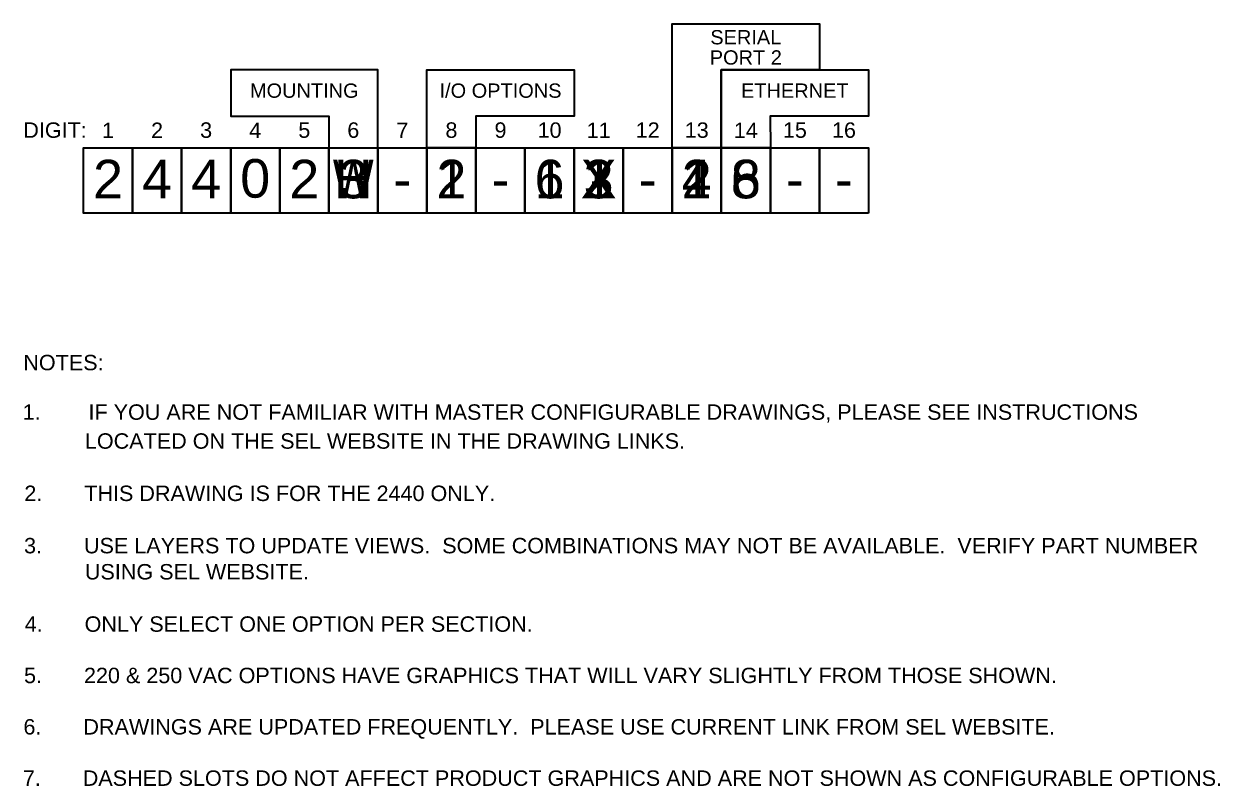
# Model space of a CAD drawing. Extents: x 2 to 47, y 1 to 34.
# Drawn here: x 2.01 to 22.58, y 20.88 to 34 of the extents above; entities that cross this region are included whole.
import ezdxf
from ezdxf.enums import TextEntityAlignment as Align

# ---------------------------------------------------------------- set-up
doc = ezdxf.new("R2010")
doc.units = 0
doc.header["$MEASUREMENT"] = 0
for name, color, linetype in [('1_00______MOUNTING_', 7, 'CONTINUOUS'), ('1_01__H__RACK_MOUNT', 7, 'CONTINUOUS'), ('1_02__W__SURFACE_MOUNT', 7, 'CONTINUOUS'), ('1_03__3__PANEL_MOUNT', 7, 'CONTINUOUS'), ('2_00______IO_OPTIONS_', 7, 'CONTINUOUS'), ('2_01__2-1-___48__DI', 7, 'CONTINUOUS'), ('2_02__1-1-___32__DI___16__', 7, 'CONTINUOUS'), ('2_03__1-6X___16__DI___32__', 7, 'CONTINUOUS'), ('2_04__1-61___16__HCI_DI___', 7, 'CONTINUOUS'), ('2_05__1-62___16__DI___16__', 7, 'CONTINUOUS'), ('2_06__2-63___32__DI___10__', 7, 'CONTINUOUS'), ('3_00______SERIAL_PORT_2_', 7, 'CONTINUOUS'), ('3_01__1__EIA_232', 7, 'CONTINUOUS'), ('3_02__2__EIA_485', 7, 'CONTINUOUS'), ('3_03__4__ST_62_5ΜM_MULTIMO', 7, 'CONTINUOUS'), ('4_00______ETHERNET_CONNECT', 7, 'CONTINUOUS'), ('4_01__6___2__10-100BASE-T', 7, 'CONTINUOUS'), ('4_02__8___2__100BASE-FX__L', 7, 'CONTINUOUS'), ('5_00______DWG_', 7, 'CONTINUOUS')]:
    doc.layers.add(name, color=color, linetype=linetype)
doc.styles.add('ARIAL', font='arial.ttf')

msp = doc.modelspace()

# ---------------------------------------------------------------- linework, layer by layer
at = {"layer": '1_00______MOUNTING_'}
msp.add_lwpolyline([(3.879, 30.744), (3.036, 30.744), (3.036, 31.869), (3.879, 31.869), (3.879, 30.744)], dxfattribs=at)
at = {"layer": '2_00______IO_OPTIONS_'}
msp.add_lwpolyline([(3.879, 30.744), (3.036, 30.744), (3.036, 31.869), (3.879, 31.869), (3.879, 30.744)], dxfattribs=at)
at = {"layer": '3_00______SERIAL_PORT_2_'}
msp.add_lwpolyline([(3.879, 30.744), (3.036, 30.744), (3.036, 31.869), (3.879, 31.869), (3.879, 30.744)], dxfattribs=at)
at = {"layer": '4_00______ETHERNET_CONNECT'}
msp.add_lwpolyline([(3.879, 30.744), (3.036, 30.744), (3.036, 31.869), (3.879, 31.869), (3.879, 30.744)], dxfattribs=at)
at = {"layer": '5_00______DWG_'}
for points in [[(13.161, 31.869), (13.161, 34), (15.692, 34), (15.692, 33.207), (14.005, 33.207), (14.005, 31.869)], [(8.098, 31.869), (8.098, 33.207), (5.567, 33.207), (5.567, 32.413), (7.255, 32.413), (7.254, 31.869)], [(8.942, 31.869), (8.942, 33.207), (11.473, 33.207), (11.473, 32.413), (9.786, 32.413), (9.786, 31.869)], [(14.005, 31.869), (14.005, 33.207), (16.536, 33.207), (16.536, 32.413), (14.848, 32.413), (14.849, 31.869)]]:
    msp.add_lwpolyline(points, close=True, dxfattribs=at)
for points in [[(3.879, 30.744), (3.036, 30.744), (3.036, 31.869), (3.879, 31.869), (3.879, 30.744)], [(4.723, 30.744), (3.879, 30.744), (3.879, 31.869), (4.723, 31.869), (4.723, 30.744)], [(5.567, 30.744), (4.723, 30.744), (4.723, 31.869), (5.567, 31.869), (5.567, 30.744)], [(6.411, 30.744), (5.567, 30.744), (5.567, 31.869), (6.411, 31.869), (6.411, 30.744)], [(7.254, 30.744), (6.411, 30.744), (6.411, 31.869), (7.254, 31.869), (7.254, 30.744)], [(8.098, 30.744), (7.254, 30.744), (7.254, 31.869), (8.098, 31.869), (8.098, 30.744)], [(8.942, 30.744), (8.098, 30.744), (8.098, 31.869), (8.942, 31.869), (8.942, 30.744)], [(9.786, 30.744), (8.942, 30.744), (8.942, 31.869), (9.786, 31.869), (9.786, 30.744)], [(10.629, 30.744), (9.786, 30.744), (9.786, 31.869), (10.629, 31.869), (10.629, 30.744)], [(11.473, 30.744), (10.629, 30.744), (10.629, 31.869), (11.473, 31.869), (11.473, 30.744)], [(12.317, 30.744), (11.473, 30.744), (11.473, 31.869), (12.317, 31.869), (12.317, 30.744)], [(13.161, 30.744), (12.317, 30.744), (12.317, 31.869), (13.161, 31.869), (13.161, 30.744)], [(14.005, 30.744), (13.161, 30.744), (13.161, 31.869), (14.005, 31.869), (14.005, 30.744)], [(14.849, 30.744), (14.005, 30.744), (14.005, 31.869), (14.849, 31.869), (14.849, 30.744)], [(15.692, 30.744), (14.849, 30.744), (14.849, 31.869), (15.692, 31.869), (15.692, 30.744)], [(16.536, 30.744), (15.692, 30.744), (15.692, 31.869), (16.536, 31.869), (16.536, 30.744)]]:
    msp.add_lwpolyline(points, dxfattribs=at)

# ---------------------------------------------------------------- texts
at = {"layer": '1_01__H__RACK_MOUNT', "style": 'ARIAL'}
msp.add_text('H', height=0.664, dxfattribs=at).set_placement((7.677, 30.998), align=Align.CENTER)
at = {"layer": '1_02__W__SURFACE_MOUNT', "style": 'ARIAL', "width": 0.8}
msp.add_text('W', height=0.664, dxfattribs=at).set_placement((7.676, 30.998), align=Align.CENTER)
at = {"layer": '1_03__3__PANEL_MOUNT', "style": 'ARIAL'}
msp.add_text('3', height=0.664, dxfattribs=at).set_placement((7.677, 30.998), align=Align.CENTER)
at = {"layer": '2_01__2-1-___48__DI', "style": 'ARIAL'}
for s, p in [('2', (9.364, 30.998)), ('1', (11.051, 30.998)), ('-', (11.895, 30.998))]:
    msp.add_text(s, height=0.664, dxfattribs=at).set_placement(p, align=Align.CENTER)
at = {"layer": '2_02__1-1-___32__DI___16__', "style": 'ARIAL'}
for s, p in [('1', (9.364, 30.998)), ('1', (11.051, 30.998)), ('-', (11.895, 30.998))]:
    msp.add_text(s, height=0.664, dxfattribs=at).set_placement(p, align=Align.CENTER)
at = {"layer": '2_03__1-6X___16__DI___32__', "style": 'ARIAL'}
for s, p in [('1', (9.364, 30.998)), ('6', (11.051, 30.998)), ('X', (11.895, 30.998))]:
    msp.add_text(s, height=0.664, dxfattribs=at).set_placement(p, align=Align.CENTER)
at = {"layer": '2_04__1-61___16__HCI_DI___', "style": 'ARIAL'}
for s, p in [('1', (9.364, 30.998)), ('6', (11.051, 30.998)), ('1', (11.895, 30.998))]:
    msp.add_text(s, height=0.664, dxfattribs=at).set_placement(p, align=Align.CENTER)
at = {"layer": '2_05__1-62___16__DI___16__', "style": 'ARIAL'}
for s, p in [('1', (9.364, 30.998)), ('6', (11.051, 30.998)), ('2', (11.895, 30.998))]:
    msp.add_text(s, height=0.664, dxfattribs=at).set_placement(p, align=Align.CENTER)
at = {"layer": '2_06__2-63___32__DI___10__', "style": 'ARIAL'}
for s, p in [('2', (9.364, 30.998)), ('6', (11.051, 30.998)), ('3', (11.895, 30.998))]:
    msp.add_text(s, height=0.664, dxfattribs=at).set_placement(p, align=Align.CENTER)
at = {"layer": '3_01__1__EIA_232', "style": 'ARIAL'}
msp.add_text('1', height=0.664, dxfattribs=at).set_placement((13.583, 30.998), align=Align.CENTER)
at = {"layer": '3_02__2__EIA_485', "style": 'ARIAL'}
msp.add_text('2', height=0.664, dxfattribs=at).set_placement((13.583, 30.998), align=Align.CENTER)
at = {"layer": '3_03__4__ST_62_5ΜM_MULTIMO', "style": 'ARIAL'}
msp.add_text('4', height=0.664, dxfattribs=at).set_placement((13.583, 30.998), align=Align.CENTER)
at = {"layer": '4_01__6___2__10-100BASE-T', "style": 'ARIAL'}
msp.add_text('6', height=0.664, dxfattribs=at).set_placement((14.427, 30.998), align=Align.CENTER)
at = {"layer": '4_02__8___2__100BASE-FX__L', "style": 'ARIAL'}
msp.add_text('8', height=0.664, dxfattribs=at).set_placement((14.427, 30.998), align=Align.CENTER)
at = {"layer": '5_00______DWG_', "style": 'ARIAL'}
for s, height, p in [('SERIAL', 0.2458, (14.427, 33.648)), ('PORT 2', 0.2458, (14.427, 33.3)), ('MOUNTING', 0.2458, (6.833, 32.729)), ('I/O OPTIONS', 0.24583, (10.208, 32.729)), ('ETHERNET', 0.2458, (15.27, 32.729)), ('1', 0.266, (3.458, 32.036)), ('2', 0.266, (4.301, 32.036)), ('3', 0.266, (5.145, 32.04)), ('4', 0.266, (5.989, 32.036)), ('5', 0.266, (6.833, 32.04)), ('6', 0.266, (7.676, 32.04)), ('7', 0.266, (8.52, 32.036)), ('8', 0.266, (9.364, 32.04)), ('9', 0.266, (10.208, 32.04)), ('10', 0.2655, (11.052, 32.04)), ('11', 0.2655, (11.895, 32.036)), ('12', 0.2655, (12.739, 32.04)), ('13', 0.2655, (13.583, 32.04)), ('14', 0.2655, (14.427, 32.036)), ('15', 0.2655, (15.271, 32.04)), ('16', 0.2655, (16.115, 32.04)), ('0', 0.664, (5.989, 31.01)), ('2', 0.664, (3.458, 30.998)), ('4', 0.664, (4.301, 30.998)), ('4', 0.664, (5.145, 30.998)), ('2', 0.664, (6.833, 30.998)), ('-', 0.664, (8.52, 30.998)), ('-', 0.664, (10.208, 30.998)), ('-', 0.664, (12.739, 30.998)), ('-', 0.664, (15.27, 30.998)), ('-', 0.664, (16.114, 30.998))]:
    msp.add_text(s, height=height, dxfattribs=at).set_placement(p, align=Align.CENTER)
for s, p in [('DIGIT:', (2, 32.04)), ('NOTES:', (2, 28.04)), ('1.        IF YOU ARE NOT FAMILIAR WITH MASTER CONFIGURABLE DRAWINGS, PLEASE SEE INSTRUCTIONS', (1.988, 27.188)), ('          LOCATED ON THE SEL WEBSITE IN THE DRAWING LINKS.', (2.029, 26.69)), ('2.       THIS DRAWING IS FOR THE 2440 ONLY.', (2.018, 25.79)), ('3.       USE LAYERS TO UPDATE VIEWS.  SOME COMBINATIONS MAY NOT BE AVAILABLE.  VERIFY PART NUMBER', (2.013, 24.89)), ('          USING SEL WEBSITE.', (2.029, 24.44)), ('4.       ONLY SELECT ONE OPTION PER SECTION.', (2.024, 23.54)), ('5.       220 & 250 VAC OPTIONS HAVE GRAPHICS THAT WILL VARY SLIGHTLY FROM THOSE SHOWN.', (2.013, 22.656)), ('6.       DRAWINGS ARE UPDATED FREQUENTLY.  PLEASE USE CURRENT LINK FROM SEL WEBSITE.', (2.003, 21.772)), ('7.       DASHED SLOTS DO NOT AFFECT PRODUCT GRAPHICS AND ARE NOT SHOWN AS CONFIGURABLE OPTIONS.', (1.992, 20.889))]:
    msp.add_text(s, height=0.2655, dxfattribs=at).set_placement(p)

doc.saveas('drawing.dxf')
